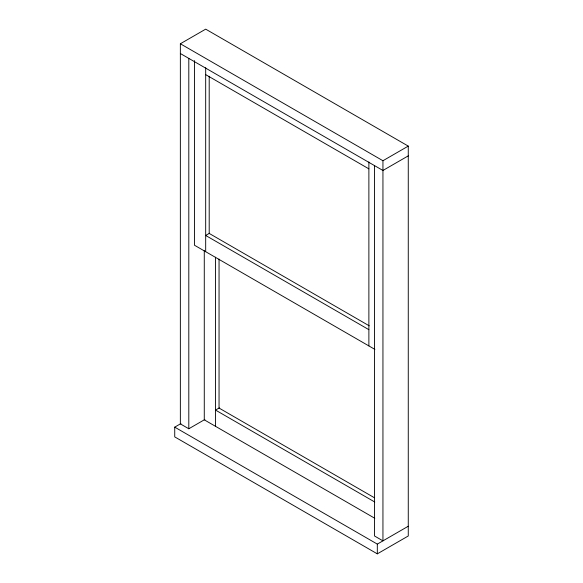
<?xml version="1.0" encoding="UTF-8"?>
<svg xmlns="http://www.w3.org/2000/svg" width="583" height="583" viewBox="0 0 583 583"><rect width="100%" height="100%" fill="white"/><g stroke="black" fill="none" stroke-linecap="round" stroke-linejoin="round"><path stroke-width="0.87" d="M204.917 419.461L188.805 428.767L180.358 423.892L180.358 43.769L205.682 29.15L408.268 146.107L408.268 535.981L377.318 553.85L174.732 436.893L174.732 427.142L180.927 423.571M209.523 233.244L205.682 235.459L368.879 329.672M180.358 43.769L382.944 160.733L408.268 146.107M408.268 155.858L382.944 170.476L180.358 53.519M219.368 407.874L215.535 410.089L374.782 502.029M174.732 427.142L377.318 544.107L408.268 526.238M205.682 74.631L368.879 168.851M369.236 325.824L209.202 233.426L209.202 76.242M374.876 349.385L194.431 245.203L194.431 60.596M374.359 497.722L219.048 408.056L219.048 259.049M374.782 518.272L204.276 419.833L204.276 250.69M382.944 160.733L382.944 540.856L374.505 535.981L374.505 165.601M377.318 544.107L377.318 553.85M368.879 161.921L368.879 345.916M215.535 257.183L215.535 426.333M205.682 67.701L205.682 251.703M188.805 58.387L188.805 428.767"/></g></svg>
